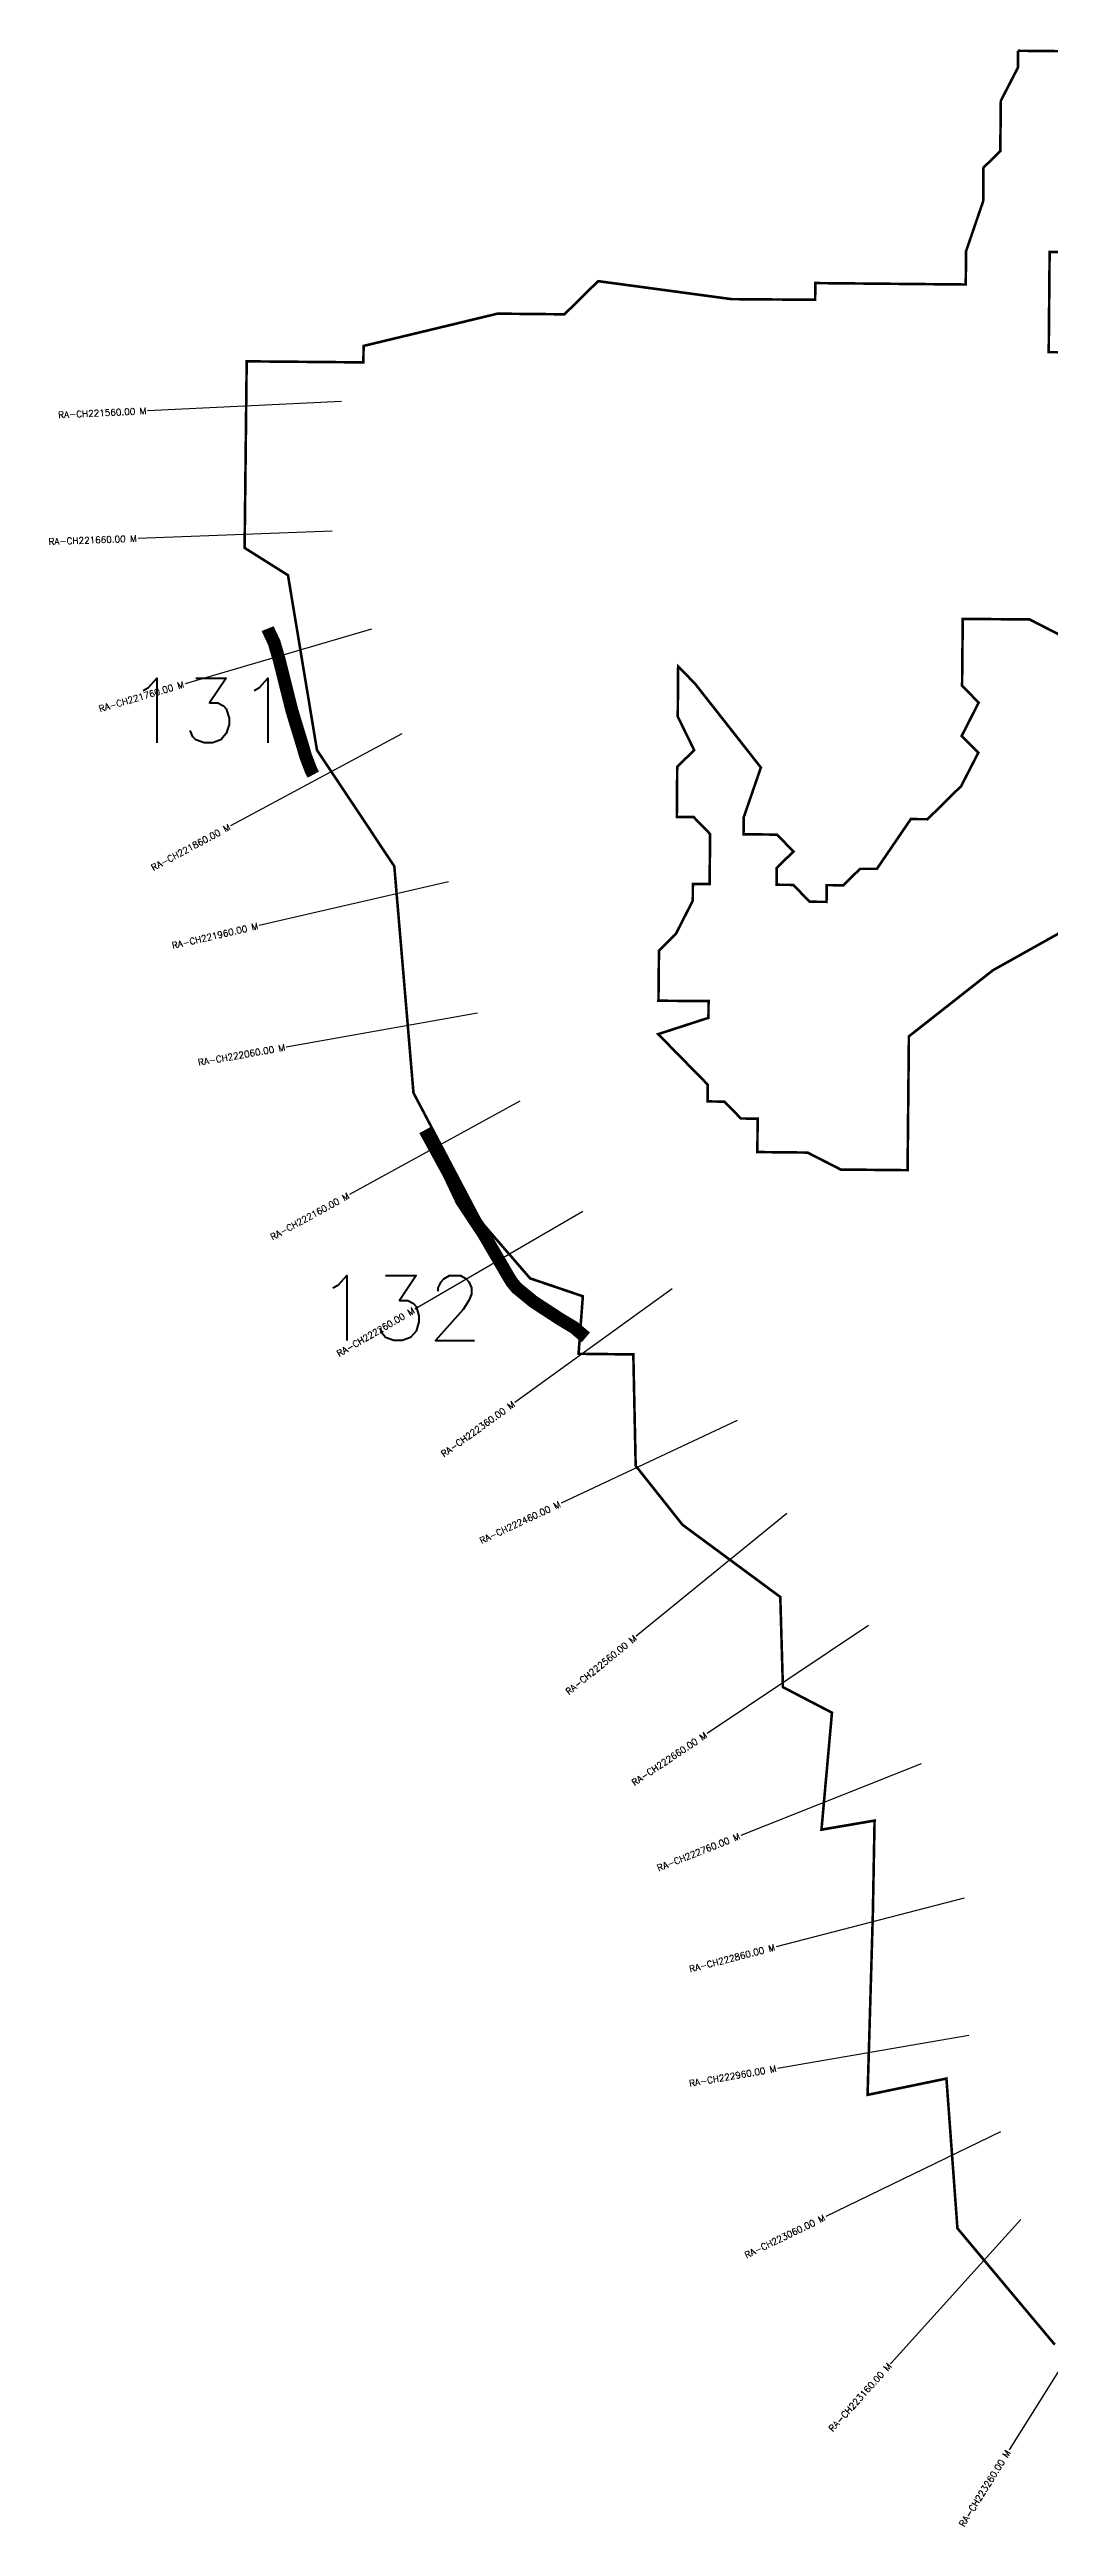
# Model space of a CAD drawing. Header units: metres. Extents: x 274657 to 276892, y 2062013 to 2064037.
# Drawn here: x 274657 to 275430, y 2062126 to 2064037 of the extents above; entities that cross this region are included whole.
import ezdxf
from ezdxf.enums import TextEntityAlignment as Align

# ---------------------------------------------------------------- set-up
doc = ezdxf.new("R2010")
doc.units = ezdxf.units.M
doc.header["$MEASUREMENT"] = 0
for name, color, linetype in [('ARTIFICIALLY PROTECTED', 4, 'Continuous'), ('CS', 134, 'Continuous'), ('CSMark', 6, 'Continuous')]:
    doc.layers.add(name, color=color, linetype=linetype)
doc.styles.get("Standard").update_dxf_attribs({"font": 'simplex.shx'})

msp = doc.modelspace()

# ---------------------------------------------------------------- linework, layer by layer
at = {"color": 6, "const_width": 2, "flags": 128}
for points in [[(275433, 2062265.9), (275357.8, 2062355.7), (275349.3, 2062471.3), (275288.4, 2062458.7), (275290.3, 2062523.3), (275292.5, 2062599.4), (275293.8, 2062670.4), (275252.8, 2062663.4), (275260.9, 2062753.7), (275223, 2062773.4), (275221, 2062843), (275145.5, 2062898.7), (275110.4, 2062942.9), (275109.3, 2062944.3), (275107.5, 2063030.2), (275065.2, 2063030.7), (275068.5, 2063075.1), (275027.8, 2063088.9), (274990.2, 2063132.3), (274937.7, 2063232.1), (274922.9, 2063407), (274863.2, 2063496.6), (274840.8, 2063631.6), (274807.3, 2063652.7), (274808.9, 2063796.7), (274899, 2063795.9), (274899.2, 2063808.6), (275002.6, 2063833.5), (275054.3, 2063833), (275080.3, 2063858.6), (275183.4, 2063844.7), (275247.9, 2063844.2), (275248.1, 2063857.1), (275364.2, 2063856), (275364.5, 2063881.8), (275371.1, 2063901.1), (275377.7, 2063920.4), (275377.9, 2063946.2), (275390.9, 2063959), (275391.3, 2063997.8), (275404.5, 2064023.4), (275404.6, 2064036.4)], [(275404.6, 2064036.4), (275456.2, 2064035.9)], [(275441.9, 2063881.1), (275429, 2063881.2), (275428.3, 2063803.8), (275479.9, 2063803.4)], [(275439.9, 2063584), (275413.5, 2063597.5), (275361.9, 2063597.9), (275361.4, 2063546.3), (275374.2, 2063533.3), (275361.1, 2063507.6), (275373.9, 2063494.6), (275360.7, 2063468.9), (275334.7, 2063443.3), (275321.8, 2063443.4), (275295.6, 2063405), (275282.6, 2063405), (275269.7, 2063392.3), (275256.8, 2063392.4), (275256.7, 2063379.5), (275243.7, 2063379.6), (275231, 2063392.6), (275218.1, 2063392.7), (275218.2, 2063405.7), (275231.2, 2063418.4), (275218.4, 2063431.4), (275192.6, 2063431.7), (275192.7, 2063444.6), (275206, 2063483.2), (275154.9, 2063548.2), (275142.1, 2063561.2), (275141.8, 2063522.5), (275154.5, 2063496.6), (275141.4, 2063483.8), (275141.1, 2063445.1), (275154, 2063445), (275166.8, 2063431.9), (275166.4, 2063393.2), (275153.5, 2063393.2), (275153.4, 2063380.4), (275140.3, 2063354.7), (275127.3, 2063341.9), (275126.9, 2063303.2), (275165.6, 2063302.9), (275165.5, 2063290), (275126.7, 2063277.4), (275165, 2063238.4), (275164.9, 2063225.5), (275177.8, 2063225.3), (275190.6, 2063212.3), (275203.5, 2063212.2), (275203.3, 2063186.4), (275242, 2063186), (275267.7, 2063172.9), (275319.3, 2063172.4), (275320.3, 2063275.7), (275385.2, 2063326.7), (275476, 2063377.5)]]:
    msp.add_lwpolyline(points, dxfattribs=at)
at = {"layer": 'ARTIFICIALLY PROTECTED', "const_width": 10, "flags": 128}
for points in [[(274825.1, 2063590.4), (274825.5, 2063589.4), (274830.1, 2063579.7), (274833.9, 2063566.7), (274843.7, 2063527.5), (274852.2, 2063499.6), (274854.4, 2063492), (274858.7, 2063480.8), (274860.4, 2063477.7)], [(274946.6, 2063203.4), (274964.9, 2063169.9), (274974.9, 2063148.8), (274991.8, 2063123.3), (275010.8, 2063090.7), (275013.7, 2063086), (275017.3, 2063081.6), (275030.2, 2063071), (275050.7, 2063057.6), (275061.7, 2063051), (275070.8, 2063043.3)]]:
    msp.add_lwpolyline(points, dxfattribs=at)
at = {"layer": 'CS'}
for p, q in [((274882.2, 2063765.7), (274732.4, 2063758.6)), ((274874.9, 2063665.5), (274725, 2063660)), ((274905.2, 2063590.1), (274761.3, 2063547.8)), ((274928.7, 2063509.1), (274796.5, 2063438.1)), ((274964.7, 2063395), (274818.6, 2063361.2)), ((274987.2, 2063293.6), (274839.5, 2063267.4)), ((275019.9, 2063225.6), (274888.4, 2063153.6)), ((275068.5, 2063140.6), (274938.8, 2063065.1)), ((275137.5, 2063080.9), (275015.9, 2062993.1)), ((275187.6, 2062979.1), (275051.8, 2062915.4)), ((275226, 2062907.5), (275109.7, 2062812.7)), ((275289.1, 2062821.1), (275164.5, 2062737.6)), ((275329.9, 2062714.2), (275190.5, 2062659)), ((275363, 2062610.5), (275217.8, 2062573)), ((275366.7, 2062504.6), (275218.9, 2062479.1)), ((275391.1, 2062430.1), (275256.1, 2062364.7)), ((275406.8, 2062362.5), (275306.2, 2062251.2)), ((275477.4, 2062311.8), (275397.7, 2062184.8))]:
    msp.add_line(p, q, dxfattribs=at)

# ---------------------------------------------------------------- texts
at = {"char_height": 50, "attachment_point": 1}
for s, insert in [('131', (274716, 2063552.2)), ('132', (274862.6, 2063091))]:
    msp.add_mtext_dynamic_manual_height_columns(s, width=84.374, gutter_width=1, heights=[74.2], dxfattribs=dict(at, insert=insert))
at = {"layer": 'CSMark'}
for s, rotation, p in [('RA-CH221560.00 M', 2.7026, (274731.4, 2063758.5)), ('RA-CH221660.00 M', 2.0749, (274724, 2063660)), ('RA-CH221760.00 M', 16.3851, (274760.3, 2063547.5)), ('RA-CH221860.00 M', 28.2531, (274795.7, 2063437.7)), ('RA-CH221960.00 M', 13.0227, (274817.6, 2063361)), ('RA-CH222060.00 M', 10.0336, (274838.5, 2063267.3)), ('RA-CH222160.00 M', 28.7149, (274887.5, 2063153.1)), ('RA-CH222260.00 M', 30.2091, (274938, 2063064.6)), ('RA-CH222360.00 M', 35.8016, (275015.1, 2062992.5)), ('RA-CH222460.00 M', 25.1006, (275050.9, 2062915)), ('RA-CH222560.00 M', 39.1819, (275109, 2062812.1)), ('RA-CH222660.00 M', 33.8285, (275163.6, 2062737)), ('RA-CH222760.00 M', 21.6128, (275189.5, 2062658.6)), ('RA-CH222860.00 M', 14.4984, (275216.8, 2062572.7)), ('RA-CH222960.00 M', 9.778, (275217.9, 2062479)), ('RA-CH223060.00 M', 25.8398, (275255.2, 2062364.3)), ('RA-CH223160.00 M', 47.8509, (275305.5, 2062250.5)), ('RA-CH223260.00 M', 57.9006, (275397.1, 2062183.9))]:
    msp.add_text(s, height=5, rotation=rotation, dxfattribs=at).set_placement(p, align=Align.MIDDLE_RIGHT)

doc.saveas('drawing.dxf')
